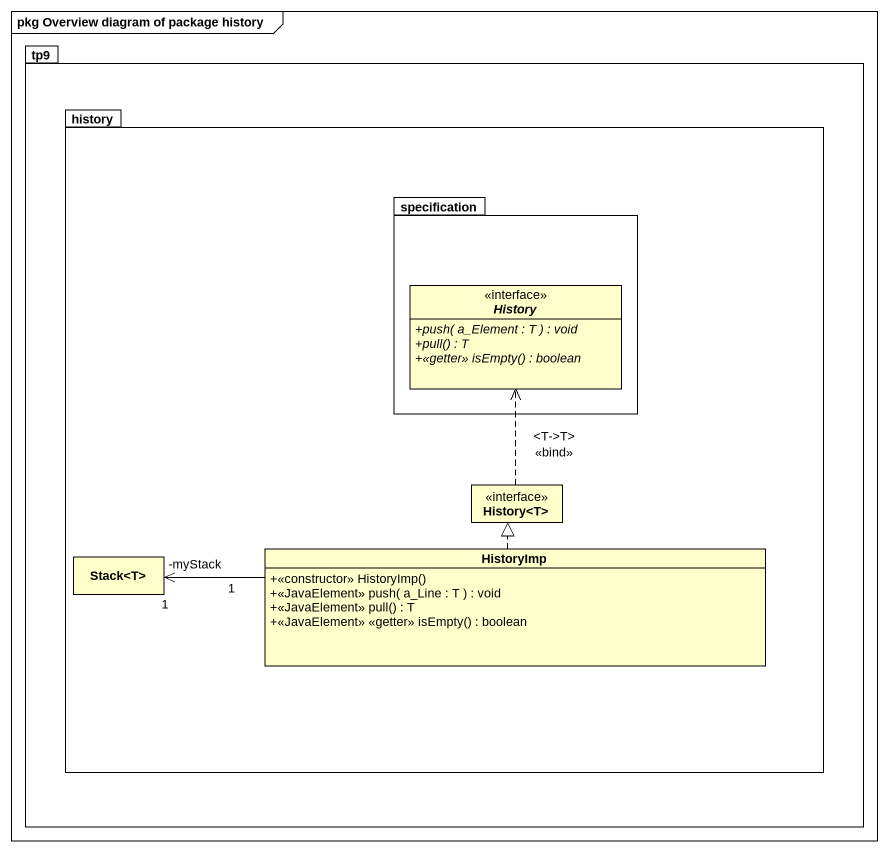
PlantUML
@startuml
mainframe pkg Overview diagram of package history
hide circle
hide empty members
skinparam classAttributeIconSize 0
package tp9 {
  package history {
    package specification {
      interface History {
        {abstract} +push( a_Element : T ) : void
        {abstract} +pull() : T
        {abstract} +<<getter>> isEmpty() : boolean
      }
    }
    interface "History<T>" as History_T
    class "Stack<T>" as Stack_T
    class HistoryImp {
      +<<constructor>> HistoryImp()
      +<<JavaElement>> push( a_Line : T ) : void
      +<<JavaElement>> pull() : T
      +<<JavaElement>> <<getter>> isEmpty() : boolean
    }
  }
}
History_T .up.> History : <T->T>\n<<bind>>
Stack_T "-myStack\n1" <-right- "1" HistoryImp
HistoryImp .up.|> History_T
@enduml
